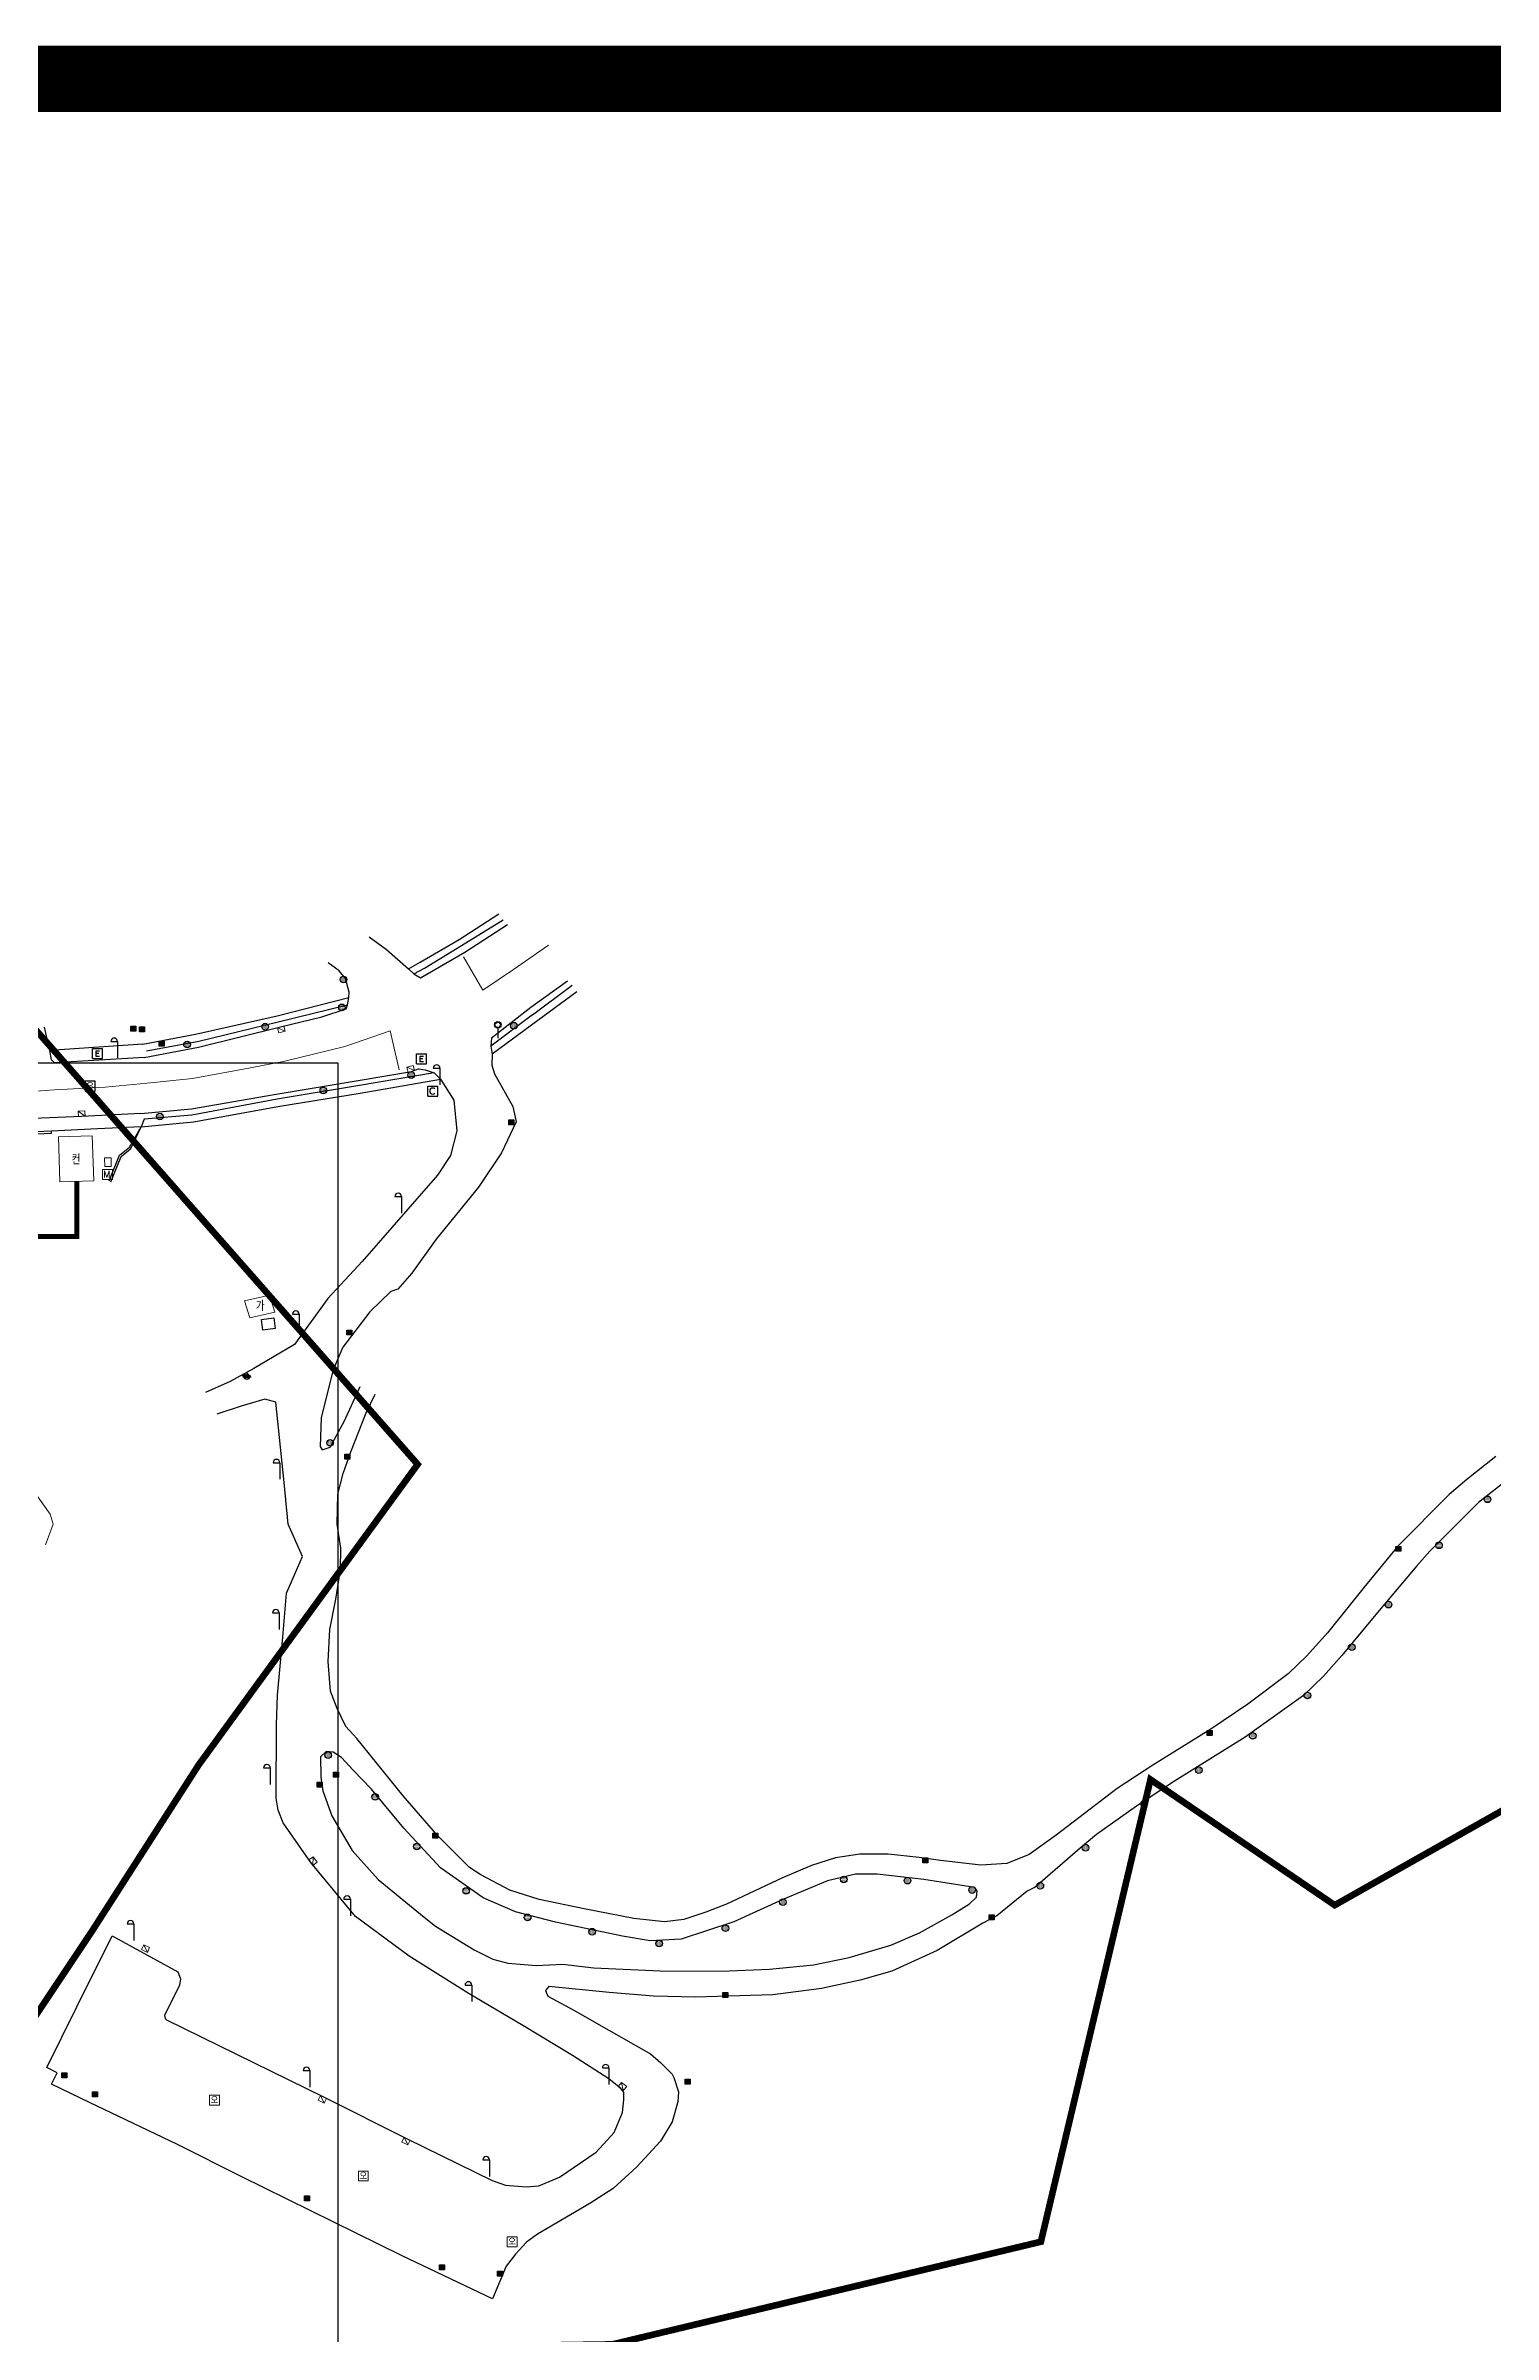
# Model space of a CAD drawing. Extents: x 120542 to 122291, y 586607 to 587713.
# Drawn here: x 121661.5 to 121879.5, y 587368.5 to 587713.2 of the extents above; entities that cross this region are included whole.
import ezdxf
from ezdxf.enums import TextEntityAlignment as Align

# ---------------------------------------------------------------- set-up
doc = ezdxf.new("R2010")
doc.units = 0
doc.header["$MEASUREMENT"] = 0
doc.linetypes.add('PHANTOM2', pattern=[1.25, 0.625, -0.125, 0.125, -0.125, 0.125, -0.125])
for name, color, linetype in [('_0넘버링', 7, 'Continuous'), ('_조사구역', 6, 'Continuous'), ('가로등', 7, 'Continuous'), ('도로_보도블럭', 202, 'Continuous'), ('도로_아스콘', 1, 'Continuous'), ('배전반', 7, 'Continuous'), ('석축_상단', 25, 'SUKCHUK'), ('안내표지판', 3, 'Continuous'), ('우수맨홀', 5, 'Continuous'), ('전기맨홀', 1, 'Continuous'), ('제수변', 144, 'Continuous'), ('조명', 253, 'Continuous'), ('집수맨홀', 144, 'Continuous'), ('통신맨홀', 3, 'Continuous'), ('한전맨홀', 4, 'Continuous'), ('현황 텍스트', 7, 'Continuous'), ('화단', 3, 'Continuous')]:
    doc.layers.add(name, color=color, linetype=linetype)
for name, color, linetype, lineweight in [('건물', 7, 'Continuous', 20), ('기타맨홀', 7, 'Continuous', 18), ('오수맨홀', 1, 'Continuous', 18), ('우수받이', 122, 'Continuous', 18), ('일단정지선', 7, 'Continuous', 20), ('잡종지', 53, 'Continuous', 18), ('중앙선', 2, 'Continuous', 18)]:
    doc.layers.add(name, color=color, linetype=linetype, lineweight=lineweight)
doc.styles.add('GHS', font='simplex.shx', dxfattribs={"bigfont": 'ngsw.shx'})
doc.styles.add('sks-ghs', font='romans.shx', dxfattribs={"bigfont": 'ghs.shx'})
doc.linetypes.add('SUKCHUK', pattern='A,1,["V",sks-ghs,S=0.5,R=0,X=0.5,Y=0],0.25,["V",sks-ghs,S=0.5,R=0,X=0.5,Y=0],0.25,["V",sks-ghs,S=0.5,R=0,X=0.5,Y=0],1', length=2.5)

# ---------------------------------------------------------------- blocks, each defined once
blk = doc.blocks.new('우수받이')
at = {"layer": '우수받이'}
for points in [[(-0.5, 0), (0.5, 0), (0.5, -0.8), (-0.5, -0.8), (-0.5, 0)], [(-0.5, 0), (0.5, -0.8)]]:
    blk.add_lwpolyline(points, dxfattribs=at)
blk = doc.blocks.new('가로등')
at = {"layer": '가로등'}
for points in [[(-1, 2.5), (0, 2.5)], [(0, 2.5), (0, 0)]]:
    blk.add_lwpolyline(points, dxfattribs=at)
blk.add_arc((-0.5, 2.5), 0.5, 0, 180, dxfattribs=at)
blk = doc.blocks.new('기타맨홀')
at = {"layer": '기타맨홀', "linetype": 'Continuous'}
for points in [[(-0.75, 0.75), (0.75, 0.75)], [(-0.75, -0.75), (-0.75, 0.75)], [(0.75, -0.75), (0.75, 0.75)], [(-0.75, -0.75), (0.75, -0.75)]]:
    blk.add_lwpolyline(points, dxfattribs=at)
at = {"layer": '기타맨홀', "linetype": 'Continuous', "style": 'GHS'}
blk.add_text('M', height=1, dxfattribs=at).set_placement((-0.59, -0.43))
blk = doc.blocks.new('우수맨홀')
at = {"layer": '우수맨홀', "linetype": 'Continuous'}
blk.add_lwpolyline([(0.75, 0.75), (-0.75, 0.75), (-0.75, -0.75), (0.75, -0.75), (0.75, 0.75)], dxfattribs=at)
at = {"layer": '우수맨홀', "linetype": 'Continuous', "style": 'GHS'}
blk.add_text('우', height=1, dxfattribs=at).set_placement((0, -0.02, -2), align=Align.MIDDLE)
blk = doc.blocks.new('안내표지판')
at = {"layer": '안내표지판'}
blk.add_lwpolyline([(0, 1.5), (0, 0)], dxfattribs=at)
for radius in [0.5, 0.4]:
    blk.add_circle((0, 2), radius, dxfattribs=at)
blk = doc.blocks.new('전기맨홀')
at = {"layer": '전기맨홀', "flags": 128}
for points in [[(-0.75, -0.75), (-0.75, 0.75)], [(-0.75, 0.75), (0.75, 0.75)], [(0.3, 0.37), (-0.23, 0.37), (-0.23, -0.37), (0.3, -0.37)], [(0.23, 0), (-0.23, 0)], [(0.75, -0.75), (0.75, 0.75)], [(-0.75, -0.75), (0.75, -0.75)]]:
    blk.add_lwpolyline(points, dxfattribs=at)
blk = doc.blocks.new('한전맨홀')
at = {"layer": '한전맨홀'}
for points in [[(-0.75, -0.75), (-0.75, 0.75)], [(-0.75, 0.75), (0.75, 0.75)], [(0.296, 0.374), (-0.228, 0.374), (-0.228, -0.368), (0.302, -0.368)], [(0.228, 0), (-0.228, 0)], [(0.75, -0.75), (0.75, 0.75)], [(-0.75, -0.75), (0.75, -0.75)]]:
    blk.add_lwpolyline(points, dxfattribs=at)
blk = doc.blocks.new('집수맨홀')
at = {"layer": '집수맨홀'}
blk.add_lwpolyline([(-0.37, 0.37), (0.38, 0.37), (0.38, -0.38), (-0.37, -0.38)], close=True, dxfattribs=at)
at = {"layer": '집수맨홀', "color": 251}
for points in [[(-0.37, 0.3), (0.38, 0.3)], [(-0.37, 0.22), (0.38, 0.22)], [(-0.37, 0.15), (0.38, 0.15)], [(-0.37, 0.07), (0.38, 0.07)], [(-0.37, 0), (0.38, 0)], [(-0.37, -0.08), (0.38, -0.08)], [(-0.37, -0.15), (0.38, -0.15)], [(-0.37, -0.23), (0.38, -0.23)], [(-0.37, -0.3), (0.38, -0.3)]]:
    blk.add_lwpolyline(points, dxfattribs=at)
blk = doc.blocks.new('조명')
at = {"layer": '조명', "color": 0}
for p, q in [((-0.45, 0.21), (-0.45, 0.21)), ((-0.45, 0.06), (-0.45, 0.06)), ((-0.41, 0.13), (-0.41, 0.13)), ((-0.37, 0.21), (-0.37, 0.21)), ((-0.37, 0.06), (-0.37, 0.06)), ((-0.33, 0.29), (-0.33, 0.29)), ((-0.33, 0.13), (-0.33, 0.13)), ((-0.29, 0.37), (-0.29, 0.37)), ((-0.29, 0.21), (-0.29, 0.21)), ((-0.29, 0.06), (-0.29, 0.06)), ((-0.25, 0.29), (-0.25, 0.29)), ((-0.25, 0.13), (-0.25, 0.13)), ((-0.21, 0.37), (-0.21, 0.37)), ((-0.21, 0.21), (-0.21, 0.21)), ((-0.21, 0.06), (-0.21, 0.06)), ((-0.17, 0.45), (-0.17, 0.45)), ((-0.17, 0.29), (-0.17, 0.29)), ((-0.17, 0.13), (-0.17, 0.13)), ((-0.13, 0.37), (-0.13, 0.37)), ((-0.13, 0.21), (-0.13, 0.21)), ((-0.13, 0.06), (-0.13, 0.06)), ((-0.09, 0.45), (-0.09, 0.45)), ((-0.09, 0.29), (-0.09, 0.29)), ((-0.09, 0.13), (-0.09, 0.13)), ((-0.05, 0.37), (-0.05, 0.37)), ((-0.05, 0.21), (-0.05, 0.21)), ((-0.05, 0.06), (-0.05, 0.06)), ((-0.01, 0.45), (-0.01, 0.45)), ((-0.01, 0.29), (-0.01, 0.29)), ((-0.01, 0.13), (-0.01, 0.13)), ((0.03, 0.37), (0.03, 0.37)), ((0.03, 0.21), (0.03, 0.21)), ((0.03, 0.06), (0.03, 0.06)), ((0.07, 0.45), (0.07, 0.45)), ((0.07, 0.29), (0.07, 0.29)), ((0.07, 0.13), (0.07, 0.13)), ((0.11, 0.37), (0.11, 0.37)), ((0.11, 0.21), (0.11, 0.21)), ((0.11, 0.06), (0.11, 0.06)), ((0.14, 0.45), (0.14, 0.45)), ((0.14, 0.29), (0.14, 0.29)), ((0.14, 0.13), (0.14, 0.13)), ((0.18, 0.37), (0.18, 0.37)), ((0.18, 0.21), (0.18, 0.21)), ((0.18, 0.06), (0.18, 0.06)), ((0.22, 0.29), (0.22, 0.29)), ((0.22, 0.13), (0.22, 0.13)), ((0.26, 0.37), (0.26, 0.37)), ((0.26, 0.21), (0.26, 0.21)), ((0.26, 0.06), (0.26, 0.06)), ((0.3, 0.29), (0.3, 0.29)), ((0.3, 0.13), (0.3, 0.13)), ((0.34, 0.21), (0.34, 0.21)), ((0.34, 0.06), (0.34, 0.06)), ((0.38, 0.29), (0.38, 0.29)), ((0.38, 0.13), (0.38, 0.13)), ((0.42, 0.21), (0.42, 0.21)), ((0.42, 0.06), (0.42, 0.06)), ((0.46, 0.13), (0.46, 0.13)), ((-0.49, -0.02), (-0.49, -0.02)), ((-0.45, -0.1), (-0.45, -0.1)), ((-0.41, -0.02), (-0.41, -0.02)), ((-0.41, -0.18), (-0.41, -0.18)), ((-0.37, -0.1), (-0.37, -0.1)), ((-0.37, -0.26), (-0.37, -0.26)), ((-0.33, -0.02), (-0.33, -0.02)), ((-0.33, -0.18), (-0.33, -0.18)), ((-0.33, -0.34), (-0.33, -0.34)), ((-0.29, -0.1), (-0.29, -0.1)), ((-0.29, -0.26), (-0.29, -0.26)), ((-0.25, -0.02), (-0.25, -0.02)), ((-0.25, -0.18), (-0.25, -0.18)), ((-0.25, -0.34), (-0.25, -0.34)), ((-0.21, -0.1), (-0.21, -0.1)), ((-0.21, -0.26), (-0.21, -0.26)), ((-0.21, -0.42), (-0.21, -0.42)), ((-0.17, -0.02), (-0.17, -0.02)), ((-0.17, -0.18), (-0.17, -0.18)), ((-0.17, -0.34), (-0.17, -0.34)), ((-0.13, -0.1), (-0.13, -0.1)), ((-0.13, -0.26), (-0.13, -0.26)), ((-0.13, -0.42), (-0.13, -0.42)), ((-0.09, -0.02), (-0.09, -0.02)), ((-0.09, -0.18), (-0.09, -0.18)), ((-0.09, -0.34), (-0.09, -0.34)), ((-0.05, -0.1), (-0.05, -0.1)), ((-0.05, -0.26), (-0.05, -0.26)), ((-0.05, -0.42), (-0.05, -0.42)), ((-0.01, -0.02), (-0.01, -0.02)), ((-0.01, -0.18), (-0.01, -0.18)), ((-0.01, -0.34), (-0.01, -0.34)), ((0.03, -0.1), (0.03, -0.1)), ((0.03, -0.26), (0.03, -0.26)), ((0.03, -0.42), (0.03, -0.42)), ((0.07, -0.02), (0.07, -0.02)), ((0.07, -0.18), (0.07, -0.18)), ((0.07, -0.34), (0.07, -0.34)), ((0.11, -0.1), (0.11, -0.1)), ((0.11, -0.26), (0.11, -0.26)), ((0.11, -0.42), (0.11, -0.42)), ((0.14, -0.02), (0.14, -0.02)), ((0.14, -0.18), (0.14, -0.18)), ((0.14, -0.34), (0.14, -0.34)), ((0.18, -0.1), (0.18, -0.1)), ((0.18, -0.26), (0.18, -0.26)), ((0.18, -0.42), (0.18, -0.42)), ((0.22, -0.02), (0.22, -0.02)), ((0.22, -0.18), (0.22, -0.18)), ((0.22, -0.34), (0.22, -0.34)), ((0.26, -0.1), (0.26, -0.1)), ((0.26, -0.26), (0.26, -0.26)), ((0.26, -0.42), (0.26, -0.42)), ((0.3, -0.02), (0.3, -0.02)), ((0.3, -0.18), (0.3, -0.18)), ((0.3, -0.34), (0.3, -0.34)), ((0.34, -0.1), (0.34, -0.1)), ((0.34, -0.26), (0.34, -0.26)), ((0.38, -0.02), (0.38, -0.02)), ((0.38, -0.18), (0.38, -0.18)), ((0.42, -0.1), (0.42, -0.1)), ((0.42, -0.26), (0.42, -0.26)), ((0.46, -0.02), (0.46, -0.02)), ((0.46, -0.18), (0.46, -0.18))]:
    blk.add_line(p, q, dxfattribs=at)
at = {"layer": '조명'}
blk.add_circle((0, 0), 0.5, dxfattribs=at)
blk = doc.blocks.new('제수변')
at = {"layer": '제수변', "linetype": 'Continuous'}
for points in [[(-0.62, 0), (-0.32, 0)], [(-0.32, 0.19), (0, 0)], [(-0.32, 0.19), (-0.32, -0.19)], [(-0.32, -0.19), (0, 0)], [(0.32, 0.19), (0, 0)], [(0.32, -0.19), (0, 0)], [(0.32, 0.19), (0.32, -0.19)], [(0.32, 0), (0.63, 0)]]:
    blk.add_lwpolyline(points, dxfattribs=at)
blk.add_circle((0, 0), 0.375, dxfattribs=at)
blk = doc.blocks.new('오수맨홀')
at = {"layer": '오수맨홀', "linetype": 'Continuous'}
blk.add_lwpolyline([(0.75, 0.75), (-0.75, 0.75), (-0.75, -0.75), (0.75, -0.75), (0.75, 0.75)], dxfattribs=at)
at = {"layer": '오수맨홀', "color": 1, "style": 'GHS'}
blk.add_text('오', height=1, dxfattribs=at).set_placement((0, 0.05, -2), align=Align.MIDDLE)
blk = doc.blocks.new('통신맨홀')
at = {"layer": '통신맨홀', "linetype": 'Continuous'}
for points in [[(-0.75, 0.75), (0.75, 0.75)], [(-0.75, -0.75), (-0.75, 0.75)], [(0.75, -0.75), (0.75, 0.75)], [(-0.75, -0.75), (0.75, -0.75)]]:
    blk.add_lwpolyline(points, dxfattribs=at)
blk.add_arc((0, 0), 0.458, 45, 314, dxfattribs=at)

msp = doc.modelspace()

# ---------------------------------------------------------------- linework, layer by layer
at = {"color": 0, "const_width": 10}
msp.add_lwpolyline([(120547.18, 587708.18), (122285.63, 587708.18), (122285.63, 586611.66), (120547.18, 586611.66)], close=True, dxfattribs=at)
msp.add_lwpolyline([(120547.18, 587708.18), (122285.63, 587708.18), (122285.63, 586611.66), (120547.18, 586611.66)], close=True, dxfattribs=at)
msp.add_lwpolyline([(121255.5, 587285), (121255.5, 587560), (121705.5, 587560), (121705.5, 587285), (121255.5, 587285)])
at = {"layer": '_0넘버링', "linetype": 'Continuous', "const_width": 0.75, "flags": 128}
msp.add_lwpolyline([(121654.17, 587533.83), (121666.2, 587533.83), (121666.2, 587542.16)], dxfattribs=at)
at = {"layer": '_조사구역', "color": 1, "linetype": 'PHANTOM2', "ltscale": 10, "const_width": 1, "flags": 128}
msp.add_lwpolyline([(120942.73, 587386.16), (120969.77, 587373.17), (120970.39, 587355.26), (120996.29, 587307.6), (121014.99, 587313.66), (121016.02, 587277.86), (121047.83, 587241.4), (121037.77, 587223.26), (121063.21, 587189.12), (121067.26, 587176.25), (121077.98, 587158.53), (121078.75, 587148.73), (121085.96, 587140.35), (121088.79, 587120.65), (121118.55, 587113.52), (121147.24, 587044.94), (120862.79, 587014.52), (120854.87, 586964.35), (120887.03, 586933.69), (120856.91, 586913.09), (120845.14, 586891.51), (120835.39, 586877.63), (120823.7, 586865.29), (120771.16, 586826.09), (120831.32, 586803.5), (120866.24, 586814.66), (120890.52, 586752.11), (120934.32, 586765.96), (120985.17, 586829.53), (121013.59, 586807.2), (121028.45, 586804.98), (121064.67, 586804.08), (121086.32, 586710.01), (121112.13, 586724.4), (121131.77, 586719.51), (121179.99, 586733.06), (121203.55, 586842.49), (121212.05, 586846.4), (121187.19, 586899.13), (121247.41, 586973.95), (121253.28, 586973.7), (121268.7, 586987.04), (121277.57, 587010.52), (121307.56, 587010.67), (121320.26, 587005.27), (121334.53, 587007.69), (121358.36, 587005.3), (121377.01, 587042.97), (121399.54, 587073.97), (121413.69, 587082.99), (121464.57, 587085.36), (121492.22, 587065.33), (121549.85, 587023.61), (121571.25, 587072.4), (121627.06, 587079.46), (121687.79, 587127.69), (121765.91, 587161.14), (121787.7, 587076.86), (121871.05, 586990.75), (121916.73, 586900.5), (122030.17, 586949.19), (122128.5, 586978.21), (122124.52, 587047.59), (122116.24, 587072.33), (122123.19, 587086.44), (122112.92, 587128.07), (122080.89, 587161.55), (122095.32, 587225.96), (122094.86, 587283.94), (122081.68, 587322.9), (122092.65, 587349.17), (122097.02, 587360.59), (122084.13, 587404.24), (122073.39, 587425.61), (122076.86, 587447.62), (122074.44, 587460.5), (122072.5, 587470.82), (122059.86, 587484.02), (122048.86, 587494.28), (122045.6, 587510.39), (122000.94, 587515.2), (121855.6, 587433.14), (121827.86, 587452.06), (121811.36, 587382.45), (121746.85, 587366.99), (121710.16, 587366.44), (121625.79, 587365.18), (121668.35, 587429.01), (121684.54, 587454.25), (121695.8, 587469.72), (121717.52, 587499.53), (121656.51, 587568.96), (121635.67, 587565.59), (121586.87, 587554.29), (121547.43, 587532.99), (121536.15, 587517.51), (121511.71, 587514.18), (121307.18, 587493.88), (121267.91, 587463.58), (121243.76, 587490.95), (121232.41, 587498.91), (121205.85, 587500.55), (121174.8, 587522.94), (121143.22, 587537.24), (121123.8, 587545.84), (121113.64, 587566.46), (121103.26, 587558.24), (121056.07, 587553.66), (121033.41, 587552.73), (121024.03, 587549.68), (121003.93, 587541.06), (120973.53, 587523.84), (120933.05, 587538.5), (120929.86, 587539.23), (120929.58, 587539.29), (120922.09, 587540.99), (120800.6, 587545.64), (120748.17, 587511.92), (120773.67, 587466.36), (120785.63, 587461.4), (120792.72, 587449.91), (120813.97, 587451.16), (120822.53, 587441.61), (120841.91, 587438.02), (120843.52, 587397.73), (120864.66, 587397.07), (120869.81, 587387.35), (120896.01, 587373.79)], close=True, dxfattribs=at)
at = {"layer": '건물'}
for p, q in [((121663.44, 587548.84, 715.31), (121668.53, 587549.01)), ((121663.66, 587542.08), (121663.44, 587548.84, 715.31)), ((121668.53, 587549.01), (121668.75, 587542.24, 715.07)), ((121668.75, 587542.24, 715.07), (121663.66, 587542.08)), ((121691.46, 587524.15, 725.3), (121695.21, 587524.99)), ((121692.25, 587521.6, 725.37), (121691.46, 587524.15, 725.3)), ((121692.25, 587521.6, 725.37), (121696.01, 587522.45, 725.35)), ((121696.01, 587522.45, 725.35), (121695.21, 587524.99))]:
    msp.add_line(p, q, dxfattribs=at)
at = {"layer": '기타맨홀'}
msp.add_lwpolyline([(121670.38, 587545.67), (121670.4, 587544.39), (121671.37, 587544.41), (121671.35, 587545.68)], close=True, dxfattribs=at)
at = {"layer": '도로_보도블럭'}
for p, q in [((121723.75, 587578.56, 722.44), (121729.76, 587582.44, 723.35)), ((121710.24, 587578.99, 721.07), (121712.85, 587577.06, 720.99)), ((121717.88, 587575.18, 721.45), (121723.75, 587578.56, 722.44)), ((121705.7, 587573.84, 720.69), (121704.03, 587575.04, 721.08)), ((121712.85, 587577.06, 720.99), (121716.13, 587574.15, 721.03)), ((121716.13, 587574.15, 721.03), (121717.88, 587575.18, 721.45)), ((121706.68, 587572.68, 720.38), (121705.7, 587573.84, 720.69)), ((121707.21, 587570.66, 720.05), (121706.68, 587572.68, 720.38)), ((121707.14, 587569.86, 719.91), (121707.21, 587570.66, 720.05)), ((121741.49, 587570.67, 723.62), (121735.6, 587566.38, 722.87)), ((121696.35, 587567.07, 718.73), (121707.14, 587569.86, 719.91)), ((121676.13, 587562.82, 716.4), (121684.08, 587564.3, 717.3)), ((121684.08, 587564.3, 717.3), (121696.35, 587567.07, 718.73)), ((121735.6, 587566.38, 722.87), (121728.72, 587561.31, 721.86)), ((121676.13, 587562.82, 716.4), (121662.15, 587561.85, 714.51)), ((121708.88, 587555.44, 720.11), (121720.98, 587557.55, 721.43)), ((121683.79, 587551.11, 717.22), (121696.79, 587553.45, 718.66)), ((121696.79, 587553.45, 718.66), (121708.88, 587555.44, 720.11)), ((121669.32, 587550.07, 715.36), (121662.38, 587549.73, 714.6)), ((121675.88, 587550.34, 716.17), (121669.32, 587550.07, 715.36)), ((121674.13, 587547.28, 715.55), (121675.88, 587550.34, 716.17)), ((121675.88, 587550.34, 716.17), (121683.79, 587551.11, 717.22)), ((121662.38, 587549.73, 714.6), (121652.84, 587549.28, 713.57)), ((121672.62, 587546.07, 715.2), (121674.13, 587547.28, 715.55)), ((121671.05, 587542.22, 715.28), (121672.62, 587546.07, 715.2))]:
    msp.add_line(p, q, dxfattribs=at)
at = {"layer": '도로_아스콘'}
for p, q in [((121724.63, 587576.65, 722.03), (121731.06, 587580.83, 722.99)), ((121716.13, 587574.15, 721.03), (121716.95, 587573.42, 721.03)), ((121717.93, 587572.8, 721.06), (121724.63, 587576.65, 722.03)), ((121716.95, 587573.42, 721.03), (121717.93, 587572.8, 721.06)), ((121740.07, 587572.29, 723.27), (121734.54, 587568.32, 722.52)), ((121703.1, 587566.94, 719.06), (121706.77, 587568.15, 719.59)), ((121706.77, 587568.15, 719.59), (121706.96, 587568.75, 719.74)), ((121706.96, 587568.75, 719.74), (121707.14, 587569.86, 719.91)), ((121734.54, 587568.32, 722.52), (121728.66, 587563.73, 721.92)), ((121662.15, 587561.85, 714.51), (121661.35, 587565.37, 714.49)), ((121684.54, 587562.38, 716.92), (121696.89, 587565.4, 718.33)), ((121696.89, 587565.4, 718.33), (121703.1, 587566.94, 719.06)), ((121728.66, 587563.73, 721.92), (121728.52, 587562.53, 721.93)), ((121662.37, 587560.43, 714.5), (121662.15, 587561.85, 714.51)), ((121662.86, 587559.98, 714.6), (121662.37, 587560.43, 714.5)), ((121676.36, 587560.8, 716.13), (121662.86, 587559.98, 714.6)), ((121676.36, 587560.8, 716.13), (121684.54, 587562.38, 716.92)), ((121728.52, 587562.53, 721.93), (121728.72, 587561.31, 721.86)), ((121728.72, 587561.31, 721.86), (121728.68, 587559.67, 721.89)), ((121695.9, 587555.25, 718.38), (121708.87, 587557.39, 719.83)), ((121708.87, 587557.39, 719.83), (121716.58, 587558.69, 720.68)), ((121716.58, 587558.69, 720.68), (121717.64, 587559.11, 720.88)), ((121717.64, 587559.11, 720.88), (121718.65, 587558.93, 721.05)), ((121718.65, 587558.93, 721.05), (121720.02, 587558.47, 721.2)), ((121720.02, 587558.47, 721.2), (121720.98, 587557.55, 721.43)), ((121720.98, 587557.55, 721.43), (121722.99, 587554.36, 721.89)), ((121728.68, 587559.67, 721.89), (121729.11, 587558.34, 721.95)), ((121729.11, 587558.34, 721.95), (121731.84, 587553.4, 722.18)), ((121683.49, 587553.06, 717.05), (121695.9, 587555.25, 718.38)), ((121722.99, 587554.36, 721.89), (121723.4, 587549.74, 722.35)), ((121731.84, 587553.4, 722.18), (121732.33, 587551.13, 722.18)), ((121666.94, 587551.93, 714.96), (121657.29, 587551.51, 713.93)), ((121675.83, 587552.36, 715.99), (121666.94, 587551.93, 714.96)), ((121675.83, 587552.36, 715.99), (121683.49, 587553.06, 717.05)), ((121732.33, 587551.13, 722.18), (121730.17, 587546.45, 722.41)), ((121723.4, 587549.74, 722.35), (121722.45, 587546.06, 722.71)), ((121730.17, 587546.45, 722.41), (121726.67, 587541.25, 722.84)), ((121720.53, 587543.07, 722.97), (121709.19, 587530.09, 724.42)), ((121722.45, 587546.06, 722.71), (121720.53, 587543.07, 722.97)), ((121726.67, 587541.25, 722.84), (121720.3, 587533.43, 723.61)), ((121720.3, 587533.43, 723.61), (121716.64, 587528.33, 724.03)), ((121709.19, 587530.09, 724.42), (121703.98, 587524.5, 724.97)), ((121714.54, 587525.92, 724.29), (121713.46, 587525.55, 724.41)), ((121716.64, 587528.33, 724.03), (121714.54, 587525.92, 724.29)), ((121703.98, 587524.5, 724.97), (121698.98, 587517.58, 725.3)), ((121710.31, 587522.48, 724.66), (121706.27, 587517.16, 725.11)), ((121713.46, 587525.55, 724.41), (121710.31, 587522.48, 724.66)), ((121698.98, 587517.58, 725.3), (121692.84, 587513.94, 725.68)), ((121706.27, 587517.16, 725.11), (121704.82, 587513.78, 725.39)), ((121689.3, 587512, 725.69), (121685.58, 587510.34, 725.61)), ((121692.84, 587513.94, 725.68), (121689.3, 587512, 725.69)), ((121704.82, 587513.78, 725.39), (121702.99, 587506.59, 726.32)), ((121694.5, 587509.35, 725.93), (121690.96, 587508.27, 725.92)), ((121696.18, 587508.87, 725.99), (121694.5, 587509.35, 725.93)), ((121697.4, 587496.78, 727.64), (121696.18, 587508.87, 725.99)), ((121706.49, 587506.07, 726.92), (121708.87, 587511.24, 726.58)), ((121709.79, 587507.31, 726.8), (121711.13, 587510.1, 726.51)), ((121690.96, 587508.27, 725.92), (121687.29, 587507.1, 725.67)), ((121702.99, 587506.59, 726.32), (121702.85, 587502.22, 727)), ((121704.33, 587502.13, 727.18), (121706.49, 587506.07, 726.92)), ((121707.45, 587501.4, 727.06), (121709.79, 587507.31, 726.8)), ((121702.85, 587502.22, 727), (121703.16, 587501.7, 727.09)), ((121703.16, 587501.7, 727.09), (121704.33, 587502.13, 727.18)), ((121706.29, 587498.14, 727.34), (121707.45, 587501.4, 727.06)), ((121879.84, 587500.69, 720.97), (121875.47, 587497.26, 721.45)), ((121883.73, 587498.85, 720.61), (121877.27, 587493.77, 721.42)), ((121698.02, 587490.5, 728.78), (121697.4, 587496.78, 727.64)), ((121705.42, 587490.54, 728.81), (121705.5, 587495.03, 728.01)), ((121705.5, 587495.03, 728.01), (121706.29, 587498.14, 727.34)), ((121872.84, 587495, 721.64), (121865.1, 587487.23, 722.17)), ((121875.47, 587497.26, 721.45), (121872.84, 587495, 721.64)), ((121877.27, 587493.77, 721.42), (121869.92, 587486.44, 722.04)), ((121700.18, 587485.66), (121698.02, 587490.5, 728.78)), ((121705.97, 587486.9, 729.44), (121705.42, 587490.54, 728.81)), ((121699.48, 587484.04, 729.9), (121700.18, 587485.66)), ((121705.89, 587483.71, 729.96), (121705.97, 587486.9, 729.44)), ((121865.1, 587487.23, 722.17), (121860.01, 587481.02, 722.95)), ((121869.92, 587486.44, 722.04), (121867.96, 587484.26, 722.22)), ((121697.77, 587480.11, 730.51), (121699.48, 587484.04, 729.9)), ((121705.2, 587479.21, 730.61), (121705.89, 587483.71, 729.96)), ((121860.01, 587481.02, 722.95), (121854.49, 587474.17, 723.98)), ((121867.96, 587484.26, 722.22), (121862.06, 587477.22, 723.06)), ((121697.21, 587473.5, 731.64), (121697.77, 587480.11, 730.51)), ((121704.31, 587474.67, 731.32), (121705.2, 587479.21, 730.61)), ((121704.07, 587469.82, 732.1), (121704.31, 587474.67, 731.32)), ((121854.49, 587474.17, 723.98), (121851.39, 587470.68, 724.64)), ((121862.06, 587477.22, 723.06), (121856.69, 587470.72, 723.93)), ((121696.43, 587464.79, 732.82), (121697.21, 587473.5, 731.64)), ((121851.39, 587470.68, 724.64), (121848.59, 587467.96, 725.3)), ((121856.69, 587470.72, 723.93), (121853.93, 587467.61, 724.53)), ((121704.4, 587465.39, 732.8), (121704.07, 587469.82, 732.1)), ((121848.59, 587467.96, 725.3), (121842.51, 587463.39, 726.29)), ((121853.93, 587467.61, 724.53), (121850.9, 587464.7, 725.17)), ((121696.25, 587460.34, 733.34), (121696.43, 587464.79, 732.82)), ((121705.41, 587462.78, 733.03), (121704.4, 587465.39, 732.8)), ((121850.9, 587464.7, 725.17), (121842.11, 587458.44, 726.45)), ((121696.24, 587449.23, 734.5), (121696.25, 587460.34, 733.34)), ((121706.72, 587460.03, 733.15), (121705.41, 587462.78, 733.03)), ((121842.51, 587463.39, 726.29), (121836.93, 587459.63, 726.59)), ((121708.35, 587458.26, 733.32), (121706.72, 587460.03, 733.15)), ((121715.35, 587449.6, 733.46), (121708.35, 587458.26, 733.32)), ((121836.93, 587459.63, 726.59), (121828.22, 587454.21, 727.49)), ((121842.11, 587458.44, 726.45), (121831.46, 587451.81, 727.3)), ((121703.77, 587456.28, 733.62), (121702.91, 587455.5, 733.78)), ((121702.91, 587455.5, 733.78), (121702.92, 587452.41, 734.13)), ((121704.78, 587456.17, 733.48), (121703.77, 587456.28, 733.62)), ((121706.06, 587455.39, 733.45), (121704.78, 587456.17, 733.48)), ((121707.83, 587453.46, 733.5), (121706.06, 587455.39, 733.45)), ((121710.58, 587450.63, 733.53), (121707.83, 587453.46, 733.5)), ((121828.22, 587454.21, 727.49), (121822.84, 587450.72, 728.49)), ((121702.92, 587452.41, 734.13), (121703.22, 587450.38, 734.31)), ((121703.22, 587450.38, 734.31), (121704.58, 587446.61, 734.66)), ((121715.46, 587444.76, 733.54), (121710.58, 587450.63, 733.53)), ((121822.84, 587450.72, 728.49), (121813.66, 587443.68, 730.07)), ((121831.46, 587451.81, 727.3), (121825.76, 587448.06, 728.25)), ((121696.5, 587447.47, 734.63), (121696.24, 587449.23, 734.5)), ((121697.25, 587445.54, 734.73), (121696.5, 587447.47, 734.63)), ((121704.58, 587446.61, 734.66), (121707.65, 587441.35, 735.14)), ((121720.54, 587443.58, 733.36), (121715.35, 587449.6, 733.46)), ((121825.76, 587448.06, 728.25), (121819.74, 587443.78, 729.37)), ((121701.44, 587439.54, 735.23), (121697.25, 587445.54, 734.73)), ((121720.94, 587438.76, 733.77), (121715.46, 587444.76, 733.54)), ((121725.34, 587438.82, 733.99), (121720.54, 587443.58, 733.36)), ((121813.66, 587443.68, 730.07), (121809.58, 587440.75, 730.52)), ((121819.74, 587443.78, 729.37), (121817.64, 587442.03, 729.72)), ((121707.65, 587441.35, 735.14), (121711.57, 587437.02, 735.58)), ((121780.42, 587440.28, 731.43), (121776.82, 587439.09, 731.66)), ((121784.12, 587440.84, 731.23), (121780.42, 587440.28, 731.43)), ((121788.34, 587440.8, 730.98), (121784.12, 587440.84, 731.23)), ((121793.01, 587440.3, 730.75), (121788.34, 587440.8, 730.98)), ((121796.23, 587439.87, 730.85), (121793.01, 587440.3, 730.75)), ((121802.32, 587439.15, 731.02), (121796.23, 587439.87, 730.85)), ((121809.58, 587440.75, 730.52), (121806.25, 587439.41, 730.85)), ((121817.64, 587442.03, 729.72), (121810.49, 587435.84, 730.55)), ((121708.17, 587431.43, 735.82), (121701.44, 587439.54, 735.23)), ((121711.57, 587437.02, 735.58), (121718.52, 587431.32, 736.38)), ((121727.36, 587434.23, 734.5), (121720.94, 587438.76, 733.77)), ((121727.03, 587437.69, 734.34), (121725.34, 587438.82, 733.99)), ((121731.4, 587435.42, 734.78), (121727.03, 587437.69, 734.34)), ((121772.45, 587437.24, 732.12), (121764.01, 587433.31, 733.87)), ((121776.82, 587439.09, 731.66), (121772.45, 587437.24, 732.12)), ((121779.24, 587436.78, 731.56), (121772.5, 587434.01, 732.36)), ((121783.45, 587437.79, 731.29), (121779.24, 587436.78, 731.56)), ((121786.73, 587437.8, 731.09), (121783.45, 587437.79, 731.29)), ((121793.71, 587437.01, 730.84), (121786.73, 587437.8, 731.09)), ((121801.41, 587435.82, 731.03), (121793.71, 587437.01, 730.84)), ((121806.25, 587439.41, 730.85), (121802.32, 587439.15, 731.02)), ((121732.24, 587432.12, 734.98), (121727.36, 587434.23, 734.5)), ((121735.8, 587434, 735.22), (121731.4, 587435.42, 734.78)), ((121742.6, 587432.6, 735.88), (121735.8, 587434, 735.22)), ((121764.01, 587433.31, 733.87), (121760.91, 587432.06, 734.71)), ((121772.5, 587434.01, 732.36), (121765.13, 587430.64, 733.93)), ((121797.94, 587431.69, 732.28), (121800.62, 587433.35, 731.58)), ((121800.62, 587433.35, 731.58), (121801.66, 587434.34, 731.23)), ((121801.76, 587435.25, 731.09), (121801.41, 587435.82, 731.03)), ((121801.66, 587434.34, 731.23), (121801.76, 587435.25, 731.09)), ((121809.27, 587435.26, 730.68), (121804.75, 587431.51, 731.33)), ((121810.49, 587435.84, 730.55), (121809.27, 587435.26, 730.68)), ((121716.26, 587425.45, 736.72), (121708.17, 587431.43, 735.82)), ((121718.52, 587431.32, 736.38), (121720.19, 587429.98, 736.62)), ((121720.19, 587429.98, 736.62), (121726.02, 587426.42, 737.57)), ((121738.3, 587430.57, 735.6), (121732.24, 587432.12, 734.98)), ((121748.35, 587428.47, 736.33), (121738.3, 587430.57, 735.6)), ((121750.05, 587431.11, 736.32), (121742.6, 587432.6, 735.88)), ((121754.67, 587430.64, 736.05), (121750.05, 587431.11, 736.32)), ((121757.61, 587430.98, 735.57), (121754.67, 587430.64, 736.05)), ((121765.13, 587430.64, 733.93), (121757.2, 587428.04, 735.68)), ((121760.91, 587432.06, 734.71), (121757.61, 587430.98, 735.57)), ((121793.06, 587428.96, 733.31), (121797.94, 587431.69, 732.28)), ((121802.6, 587430.44, 731.68), (121795.72, 587426.29, 733.02)), ((121804.75, 587431.51, 731.33), (121802.6, 587430.44, 731.68)), ((121666.21, 587417.82, 746.04), (121671.53, 587428.54, 745.9)), ((121671.53, 587428.54, 745.9), (121681.42, 587423.12, 745.79)), ((121726.02, 587426.42, 737.57), (121728.83, 587424.99, 737.96)), ((121752.51, 587427.79, 736.25), (121748.35, 587428.47, 736.33)), ((121757.2, 587428.04, 735.68), (121752.51, 587427.79, 736.25)), ((121782.48, 587425.26, 735.17), (121788.75, 587427.11, 734.13)), ((121788.75, 587427.11, 734.13), (121793.06, 587428.96, 733.31)), ((121795.72, 587426.29, 733.02), (121788.91, 587423.2, 734.33)), ((121681.42, 587423.12, 745.79), (121681.81, 587422.06, 745.8)), ((121725.28, 587419.79, 738.01), (121716.26, 587425.45, 736.72)), ((121728.83, 587424.99, 737.96), (121731.1, 587424.4, 738.11)), ((121731.1, 587424.4, 738.11), (121735.43, 587424.07, 738.37)), ((121735.43, 587424.07, 738.37), (121739.33, 587424.26, 738.38)), ((121739.33, 587424.26, 738.38), (121744.04, 587423.69, 738.16)), ((121744.04, 587423.69, 738.16), (121754.05, 587423.27, 737.46)), ((121754.05, 587423.27, 737.46), (121763.2, 587423.21, 736.63)), ((121763.2, 587423.21, 736.63), (121770.51, 587423.51, 736.37)), ((121770.51, 587423.51, 736.37), (121777.12, 587424.14, 735.85)), ((121777.12, 587424.14, 735.85), (121782.48, 587425.26, 735.17)), ((121788.91, 587423.2, 734.33), (121784.15, 587421.84, 735.03)), ((121681.67, 587421.08, 745.87), (121679.42, 587416.54, 745.87)), ((121681.81, 587422.06, 745.8), (121681.67, 587421.08, 745.87)), ((121733.34, 587415.01, 739.17), (121725.28, 587419.79, 738.01)), ((121737.28, 587420.88, 738.74), (121736.75, 587420.27, 738.92)), ((121736.75, 587420.27, 738.92), (121737.13, 587419.45, 739.13)), ((121737.13, 587419.45, 739.13), (121741.02, 587417.34, 739.76)), ((121746.37, 587419.97, 738.07), (121737.28, 587420.88, 738.74)), ((121753.05, 587419.41, 737.52), (121746.37, 587419.97, 738.07)), ((121759.31, 587419.28, 736.92), (121753.05, 587419.41, 737.52)), ((121770.99, 587419.64, 736.44), (121759.31, 587419.28, 736.92)), ((121778.35, 587420.58, 735.81), (121770.99, 587419.64, 736.44)), ((121784.15, 587421.84, 735.03), (121778.35, 587420.58, 735.81)), ((121661.7, 587408.67), (121666.21, 587417.82, 746.04)), ((121679.42, 587416.54, 745.87), (121679.49, 587416.09, 745.85)), ((121679.49, 587416.09, 745.85), (121679.69, 587415.88, 745.88)), ((121679.69, 587415.88, 745.88), (121703.35, 587404.26, 745.89)), ((121741.02, 587417.34, 739.76), (121744.12, 587415.56, 740.3)), ((121744.12, 587415.56, 740.3), (121752.57, 587410.73, 741.74)), ((121740.82, 587410.51, 740.29), (121733.34, 587415.01, 739.17)), ((121663.24, 587407.89), (121661.7, 587408.67)), ((121746.33, 587406.98, 741.45), (121740.82, 587410.51, 740.29)), ((121752.57, 587410.73, 741.74), (121754.12, 587409.38, 741.97)), ((121754.12, 587409.38, 741.97), (121755.85, 587407.7, 742.18)), ((121662.38, 587406.19, 725.67), (121663.24, 587407.89)), ((121668.13, 587403.42, 746.04), (121662.38, 587406.19, 725.67)), ((121748.1, 587405.52, 741.84), (121746.33, 587406.98, 741.45)), ((121748.56, 587404.95, 742.02), (121748.1, 587405.52, 741.84)), ((121755.85, 587407.7, 742.18), (121756.1, 587407.17, 742.24)), ((121756.1, 587407.17, 742.24), (121756.82, 587405.02, 742.48)), ((121681.35, 587397.07, 746.1), (121668.13, 587403.42, 746.04)), ((121703.35, 587404.26, 745.89), (121715.95, 587397.96, 745.84)), ((121747.13, 587398.92, 743.29), (121748.38, 587401.92, 742.65)), ((121748.38, 587401.92, 742.65), (121748.55, 587403.81, 742.24)), ((121748.55, 587403.81, 742.24), (121748.56, 587404.95, 742.02)), ((121756.72, 587403.52, 742.59), (121755.84, 587400.5, 742.86)), ((121756.82, 587405.02, 742.48), (121756.72, 587403.52, 742.59)), ((121744.42, 587395.92, 744.16), (121747.13, 587398.92, 743.29)), ((121755.84, 587400.5, 742.86), (121754.07, 587397.6, 743.29)), ((121690.96, 587392.26, 746.01), (121681.35, 587397.07, 746.1)), ((121715.95, 587397.96, 745.84), (121728.75, 587391.65, 745.94)), ((121738.89, 587392.19, 745.31), (121744.42, 587395.92, 744.16)), ((121754.07, 587397.6, 743.29), (121750.52, 587393.74, 744.01)), ((121715.2, 587380.32, 746.12), (121690.96, 587392.26, 746.01)), ((121728.75, 587391.65, 745.94), (121730.73, 587390.96, 745.83)), ((121735.77, 587390.89, 745.61), (121738.89, 587392.19, 745.31)), ((121750.52, 587393.74, 744.01), (121746.95, 587390.49, 744.76)), ((121730.73, 587390.96, 745.83), (121733.84, 587390.72, 745.71)), ((121733.84, 587390.72, 745.71), (121735.77, 587390.89, 745.61)), ((121743.43, 587388.22, 745.23), (121735.59, 587383.61, 745.87)), ((121746.95, 587390.49, 744.76), (121743.43, 587388.22, 745.23)), ((121733.93, 587382.39, 745.9), (121732.26, 587380.6, 746)), ((121735.59, 587383.61, 745.87), (121733.93, 587382.39, 745.9)), ((121728.8, 587373.86, 725.67), (121715.2, 587380.32, 746.12)), ((121730.85, 587378.75, 746.04), (121728.8, 587373.86, 725.67)), ((121732.26, 587380.6, 746), (121730.85, 587378.75, 746.04))]:
    msp.add_line(p, q, dxfattribs=at)
at = {"layer": '배전반', "elevation": 725.33}
msp.add_lwpolyline([(121693.99, 587521.36), (121695.87, 587521.61), (121696.08, 587520), (121694.21, 587519.75)], close=True, dxfattribs=at)
at = {"layer": '석축_상단'}
for p, q in [((121674.36, 587547.08), (121675.88, 587550.34, 716.17)), ((121652.87, 587548.98, 714.07), (121662.39, 587549.43, 715.1)), ((121662.39, 587549.43, 715.1), (121662.38, 587549.73, 714.6)), ((121672.87, 587545.89, 715.7), (121674.36, 587547.08)), ((121671.32, 587542.1, 715.78), (121672.87, 587545.89, 715.7))]:
    msp.add_line(p, q, dxfattribs=at)
at = {"layer": '일단정지선'}
for p, q in [((121724.41, 587575.94, 721.97), (121727.33, 587570.95, 722.02)), ((121713.36, 587564.81, 720.41), (121714.72, 587558.94, 720.47))]:
    msp.add_line(p, q, dxfattribs=at)
at = {"layer": '잡종지', "flags": 128}
msp.add_lwpolyline([(121658.65, 587497.06), (121662.19, 587492.01), (121662.64, 587490.51), (121661.51, 587487.43)], dxfattribs=at)
at = {"layer": '중앙선'}
for p, q in [((121731.94, 587574.05, 722.63), (121737.21, 587577.73, 723.32)), ((121727.33, 587570.95, 722.02), (121731.94, 587574.05, 722.63)), ((121706.55, 587562.48, 719.59), (121713.36, 587564.81, 720.41)), ((121692.36, 587559.24, 717.98), (121697.5, 587560.27, 718.59)), ((121697.5, 587560.27, 718.59), (121706.55, 587562.48, 719.59)), ((121676.78, 587556.95, 716.15), (121670.45, 587556.34, 715.4)), ((121676.78, 587556.95, 716.15), (121683.64, 587557.66, 716.97)), ((121683.64, 587557.66, 716.97), (121692.36, 587559.24, 717.98)), ((121662.82, 587555.95, 714.6), (121652.51, 587555.17, 713.49)), ((121670.45, 587556.34, 715.4), (121662.82, 587555.95, 714.6))]:
    msp.add_line(p, q, dxfattribs=at)
at = {"layer": '화단'}
for p, q in [((121724.1, 587577.68, 722.42), (121730.42, 587581.56, 723.3)), ((121718.56, 587574.24, 721.49), (121724.1, 587577.68, 722.42)), ((121716.95, 587573.42, 721.03), (121718.56, 587574.24, 721.49)), ((121734.83, 587567.25, 722.86), (121740.81, 587571.69, 723.59)), ((121696.51, 587566.15, 718.69), (121706.96, 587568.75, 719.74)), ((121734.83, 587567.25, 722.86), (121728.52, 587562.53, 721.93)), ((121684.55, 587563.27, 717.3), (121696.51, 587566.15, 718.69)), ((121676.68, 587561.79, 716.4), (121684.55, 587563.27, 717.3)), ((121720.02, 587558.47, 721.2), (121708.76, 587556.57, 720.08)), ((121696.38, 587554.55, 718.66), (121683.54, 587552.12, 717.24)), ((121708.76, 587556.57, 720.08), (121696.38, 587554.55, 718.66)), ((121676.35, 587551.5, 716.36), (121675.88, 587550.34, 716.17)), ((121683.54, 587552.12, 717.24), (121676.35, 587551.5, 716.36))]:
    msp.add_line(p, q, dxfattribs=at)

# ---------------------------------------------------------------- block references
at = {"layer": '가로등'}
for p in [(121672.32, 587560.73), (121720.88, 587556.7), (121715.08, 587537.38), (121699.68, 587519.63), (121696.76, 587497.28), (121696.66, 587474.66), (121695.33, 587451.33), (121707.39, 587431.53), (121674.78, 587427.82), (121725.66, 587418.61), (121701.3, 587405.74), (121746.33, 587406.12), (121728.35, 587392.28)]:
    msp.add_blockref('가로등', p, dxfattribs=at)
at = {"layer": '기타맨홀'}
msp.add_blockref('기타맨홀', (121670.8, 587543.18), dxfattribs=at)
at = {"layer": '안내표지판'}
msp.add_blockref('안내표지판', (121729.58, 587563.71), dxfattribs=at)
at = {"layer": '오수맨홀'}
for p in [(121686.92, 587403.76), (121709.34, 587392.35), (121731.74, 587382.43)]:
    msp.add_blockref('오수맨홀', p, dxfattribs=at)
at = {"layer": '우수맨홀'}
msp.add_blockref('우수맨홀', (121668.2, 587556.5), dxfattribs=at)
at = {"layer": '우수받이'}
for p, rotation in [((121696.89, 587565.4, 6.96), 15.18861446573729), ((121716.58, 587558.69, 9.31), 195.2353011985215), ((121666.94, 587551.93), 182.4756319141112), ((121701.44, 587439.54, 735.23), 125.7035293073776), ((121676.37, 587426.25, 745.83), 154.1889473329795), ((121748.1, 587405.52, 741.84), 140.7839431631308), ((121703.35, 587404.26, 745.89), 333.2252164857763), ((121715.95, 587397.96, 745.84), 333.9928462219115)]:
    msp.add_blockref('우수받이', p, dxfattribs=dict(at, rotation=rotation))
at = {"layer": '전기맨홀'}
msp.add_blockref('전기맨홀', (121669.31, 587561.39), dxfattribs=at)
at = {"layer": '제수변'}
for p in [(121691.7, 587512.92), (121691.81, 587512.69)]:
    msp.add_blockref('제수변', p, dxfattribs=at)
at = {"layer": '조명'}
for p in [(121706.35, 587572.55), (121706.11, 587568.35), (121694.57, 587565.44), (121732, 587565.59), (121682.8, 587562.75), (121716.55, 587558.16), (121703.32, 587555.84), (121678.69, 587551.93), (121704.34, 587502.78), (121878.59, 587494.26), (121871.3, 587487.33), (121863.7, 587478.4), (121858.16, 587472.01), (121851.48, 587464.73), (121843.25, 587458.65), (121704.05, 587455.74), (121835.14, 587453.48), (121711.11, 587449.46), (121826.91, 587448.43), (121717.39, 587441.99), (121818.09, 587441.79), (121781.68, 587437.02), (121791.28, 587436.83), (121811.27, 587436.07), (121724.81, 587435.3), (121772.52, 587433.59), (121801.02, 587435.42), (121734.08, 587431.3), (121743.79, 587429.14), (121763.85, 587429.68), (121753.87, 587427.35)]:
    msp.add_blockref('조명', p, dxfattribs=at)
at = {"layer": '집수맨홀'}
for p in [(121674.7, 587565.14), (121676.03, 587565.06), (121678.99, 587562.9), (121731.63, 587551.06), (121707.21, 587519.39), (121706.91, 587500.71), (121865.16, 587486.81), (121836.77, 587459.09), (121702.77, 587451.27), (121705.24, 587452.82), (121720.18, 587443.59), (121793.94, 587439.91), (121803.92, 587431.32), (121763.84, 587419.62), (121664.34, 587407.51), (121758.17, 587406.57), (121668.95, 587404.64), (121700.85, 587388.98), (121721.17, 587378.61), (121729.92, 587377.63)]:
    msp.add_blockref('집수맨홀', p, dxfattribs=at)
at = {"layer": '통신맨홀'}
msp.add_blockref('통신맨홀', (121719.8, 587555.75), dxfattribs=at)
at = {"layer": '한전맨홀'}
msp.add_blockref('한전맨홀', (121718.08, 587560.59), dxfattribs=at)

# ---------------------------------------------------------------- texts
at = {"layer": '현황 텍스트', "style": 'GHS', "width": 0.75}
for s, p in [('컨', (121665.4, 587544.68)), ('가', (121693.14, 587522.63))]:
    msp.add_text(s, height=1.5, dxfattribs=at).set_placement(p)

doc.saveas('drawing.dxf')
